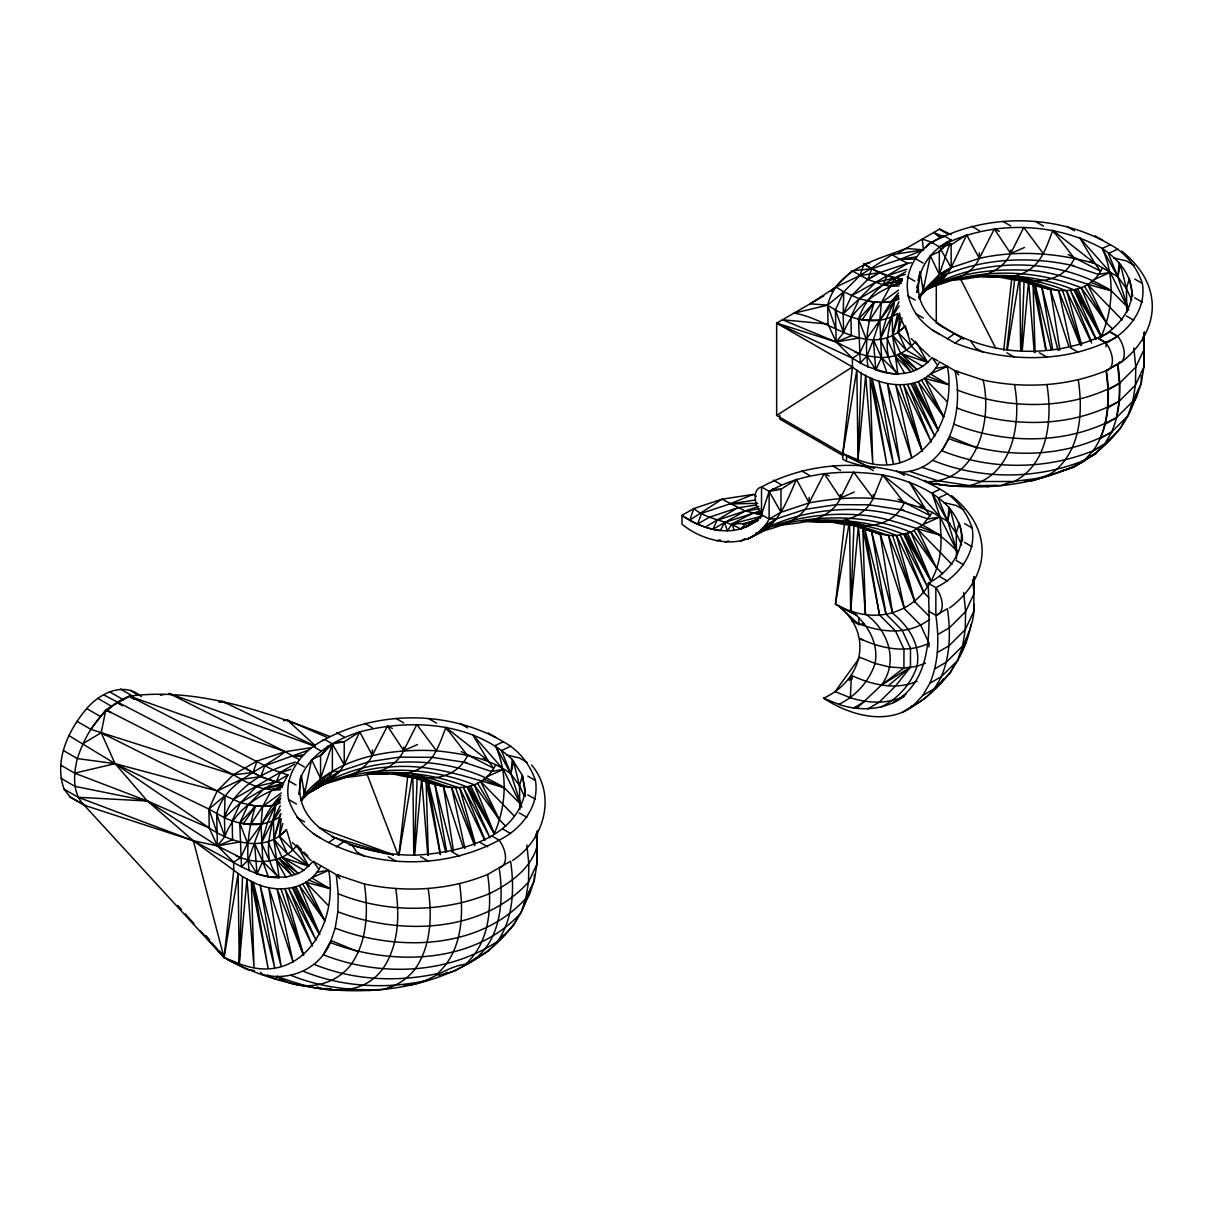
<?xml version="1.0" encoding="UTF-8"?>
<svg xmlns="http://www.w3.org/2000/svg" width="1212" height="1212" viewBox="0 0 1212 1212"><rect width="100%" height="100%" fill="white"/><g stroke="black" fill="none" stroke-linecap="round" stroke-linejoin="round"><path stroke-width="1.5" d="M304.379 789.103L304.379 794.648L301.349 801.238M372.372 749.849L372.357 755.394C362.236 776.316 337.284 779.558 317.605 786.285M340.178 777.983C362.827 775.362 392.34 774.529 403.732 750.592L403.732 747.047M756.439 496.284L753.319 494.39L721.943 499.208L693.809 508.54L681.977 515.373L681.977 524.129C706.308 544.521 752.076 552.702 769.105 519.054L769.15 491.39C803.268 472.089 844.446 469.165 882.654 474.937C917.06 481.603 960.389 500.359 962.555 540.673M779.846 415.428L779.846 419.125L842.764 455.454M809.116 497.344L809.116 502.904C799.39 523.22 775.256 526.872 756.136 533.174M775.089 525.766C798.193 522.796 828.75 522.705 840.492 498.087L840.492 494.557M867.459 467.468L846.552 461.333L846.552 455.788L850.036 456.818M873.261 494.647L873.246 498.314C860.505 525.008 826.811 523.448 802.102 521.13L833.386 521.387L856.278 525.357L880.2 534.098L888.517 535.431L896.471 535.568L910.985 532.31L923.12 524.493L932.361 512.418L947.663 521.312L950.147 523.811M923.135 285.199L923.12 290.759L919.332 298.985M936.285 323.286L936.285 283.729M939.33 250.52L939.3 274.503L935.073 281.048L918.863 297.819M951.132 243.673L951.162 267.685C945.648 278.215 935.922 285.502 925.044 289.82M979.311 252.793L979.296 258.353C969.252 280.442 942.512 280.805 923.862 290.986L929.74 287.547A120.761 69.72 60 0 0 946.89 274.2C985.856 258.217 1029.276 256.414 1070.241 265.004L1073.923 265.61M1112.722 329.194L1106.495 322.937L1081.18 287.759C1040.123 271.291 993.522 268.594 950.935 280.457C972.645 278.396 999.976 276.063 1010.672 253.535L1010.672 250.005M529.402 891.078C512.464 953.465 442.153 983.659 382.931 989.431C328.437 994.643 271.942 984.25 224.053 957.525L84.234 805.222C72.008 792.996 73.508 774.044 77.356 758.591C85.931 732.063 102.55 706.52 129.502 696.142C198.586 687.128 266.276 712.095 329.815 736.457M534.31 874.776L534.295 880.397L529.386 894.82L524.084 903.955M313.272 833.735C367.569 868.989 442.501 870.822 499.102 840.143C521.205 829.341 539.825 806.253 535.416 780.483C529.932 764.166 518.63 749.819 503.313 741.744C450.137 710.49 378.795 710.096 324.771 739.487C302.576 750.319 283.866 773.559 288.517 799.435C294.107 815.782 305.545 830.023 320.892 838.143M537.31 830.917L536.961 864.035L534.295 880.397L525.826 898.486L520.918 912.924C474.013 964.464 391.718 966.131 330.3 942.557C319.786 968.842 289.365 981.826 262.61 974.463L260.671 972.282M537.37 831.084L536.961 864.035L528.493 882.124L525.826 898.486C478.922 950.041 396.627 951.708 335.209 928.134L337.875 911.757L338.224 893.805L336.269 874.64L330.194 871.14M928.968 646.981L928.983 643.239L920.65 625.119L904.47 608.878L880.2 534.098L846.976 523.205M971.07 624.15C965.1 657.48 943.163 687.598 914.454 705.354C886.942 726.003 849.96 715.444 823.63 698.203C862.293 680.432 874.034 634.997 839.204 606.364L857.036 615.423L835.447 604.197L844.567 523.008M956.48 558.899L956.253 533.189L959.177 522.963C968.13 547.991 949.708 572.079 928.256 583.26L935.846 587.638C957.965 576.851 976.584 553.763 972.176 527.993C966.691 511.661 955.389 497.329 940.073 489.254C886.896 457.984 815.555 457.591 761.515 486.997L761.515 514.676C741.941 539.931 704.566 531.765 681.977 515.373A122.518 70.735 60 0 0 720.216 530.598L724.7 522.478L745.259 510.949L758.788 506.434M973.736 604.03C975.857 624.604 963.025 641.496 957.677 660.419L941.391 676.629L929.892 683.235L922.832 695.415L913.787 705.051L902.955 711.974M1136.341 394.021C1129.751 421.882 1108.586 446.274 1083.967 460.499L1093.376 450.652L1104.829 444.001L1095.466 453.894M1141.265 375.856L1141.234 383.356L1136.326 397.778L1131.023 406.899M939.648 334.239C901.273 314.605 894.971 267.837 931.71 242.43L939.33 246.839C989.022 220.281 1052.925 221.205 1102.238 248.475C1118.237 259.156 1132.326 275.063 1131.978 295.38C1129.22 314.756 1114.934 329.437 1098.451 338.709L1106.041 343.087C1128.145 332.3 1146.764 309.211 1142.355 283.441C1136.871 267.11 1125.569 252.778 1110.253 244.688C1057.076 213.433 985.735 213.039 931.71 242.43A20.422 11.756 60.1 0 0 926.089 247.672M1144.31 332.149L1143.901 366.978L1141.234 383.356L1132.765 401.445L1127.857 415.867L1111.571 432.078L1100.072 438.683C1109.101 417.276 1109.313 393.445 1106.041 370.766A20.422 11.756 60.1 0 0 1106.041 343.087L1106.041 346.784M929.892 683.235C938.921 661.828 939.133 637.997 935.846 615.332A20.422 11.756 60.1 0 0 935.846 587.638L935.846 615.332L947.36 608.712C952.693 642.724 949.163 688.507 913.787 705.051M899.456 472.225C949.647 471.968 964.07 410.898 955.011 370.751L939.603 361.903C922.544 395.536 876.791 387.37 852.445 366.948L776.65 323.134L823.857 295.88M973.842 589.199L974.1 576.624L973.706 611.53L965.252 629.619L962.586 645.996L946.299 662.207L934.8 668.812M1111.571 432.078C1121.07 410.716 1121.085 386.689 1117.843 363.918A20.422 11.817 59.9 0 0 1117.843 336.239L1110.253 331.861C1056.349 360.009 984.144 358.646 935.058 320.968C904.894 295.773 918.832 255.081 951.147 239.991L943.512 235.582A20.422 11.817 59.9 0 0 940.088 237.325M1144.279 332.073L1143.901 366.978L1135.432 385.068L1132.765 401.445L1116.479 417.655L1104.98 424.261M141.319 696.627C123.897 681.083 99.566 693.37 86.734 708.565C68.372 730.078 53.676 760.939 64.16 789.194L78.204 797.299L193.329 840.734L241.491 866.853L257.005 873.852L268.276 876.685L285.88 877.215L298.303 873.488L303.818 870.307L313.272 861.414L328.679 870.261C338.754 924.741 300.773 987.735 239.249 963.692L242.521 876.64L193.329 840.734L147.394 801.011L115.064 763.651L101.202 732.73L105.823 709.808L129.502 696.142L285.199 751.698L299.228 759.591M935.391 368.433L947.42 366.357C957.51 420.852 919.529 483.83 857.99 459.787L861.262 372.735M414.171 855.445L417.186 777.604M853.945 525.099L850.642 610.363C866.747 623.104 879.048 642.193 875.094 663.464C869.14 681.386 855.778 696.158 838.84 704.369L823.63 698.203M1021.398 350.98L1024.125 280.548M838.84 704.369C860.49 711.838 885.366 710.02 904.167 696.279C887.305 704.354 867.792 703.278 850.339 697.764L851.43 675.387C871.564 684.795 895.819 690.522 917.045 681.295M519.872 809.51L519.493 785.679L513.524 761.439L510.903 773.817L521.811 807.147M1126.812 312.454L1126.433 288.623L1120.464 264.383L1117.843 276.76L1128.751 310.105M268.276 876.685L262.792 861.52L261.05 824.175L262.595 806.586L271.655 789.936L281.972 786.421M937.497 365.176L932.013 357.525C921.681 371.084 903.364 376.235 887.017 372.796L881.548 357.631L879.806 320.286L881.336 302.682L894.88 277.927L905.955 271.715M200.268 930.755L224.053 957.525L239.249 963.692L246.93 879.003L254.005 967.282L251.354 881.366L242.521 876.64M932.952 242.582L922.196 239.128L923.499 249.839L906 248.475C875.7 260.322 837.068 268.519 827.629 305.166L827.993 324.089L836.159 341.996L852.445 358.207L852.445 366.948L842.794 453.621L857.99 459.787L865.686 375.099L872.761 463.393L870.11 377.462L886.82 464.347L872.019 378.25L893.365 463.484L878.867 381.098L899.91 462.636L887.457 383.583L911.818 458.303L895.774 384.901L922.332 451.425L903.728 385.052L931.24 442.107L907.485 384.522L934.816 436.32L911.242 384.007L938.391 430.548L918.241 381.795L943.663 416.928L924.65 378.447L948.223 384.537L930.377 373.978L947.42 366.357M414.58 855.324L421.685 778.119L427.76 855.172M1022.216 350.738L1028.609 281.063L1034.26 352.495M524.038 795.557L519.493 785.679L510.903 773.817L512.267 759.469C472.089 721.913 410.686 718.504 359.722 731.881C335.179 739.729 309.848 753.803 300.076 779.119M949.026 506.964L947.663 521.312L957.041 551.369C910.848 498.889 817.615 499.965 759.909 531.144C790.921 517.888 824.66 512.434 858.293 514.842C887.093 516.282 913.091 528.947 940.876 535.113C944.284 596.259 890.744 635.436 835.447 604.197L848.976 524.084M1131.735 300.152L1126.433 288.623L1117.843 276.76L1119.206 262.413M236.098 855.899A122.518 70.735 60 0 0 240.718 857.641C259.716 864.898 284.078 862.368 296.985 845.218L308.818 866.277L287.532 854.096L279.381 836.189L281.154 818.736M916.636 342.935L927.574 362.373L906.288 350.192L898.122 332.285L899.895 314.832M398.899 854.839L407.808 775.498M1003.687 350.419L1011.762 278.457M1006.672 350.419L1014.747 278.457M524.599 796.132L525.038 792.421L522.417 775.453L512.267 759.469M961.131 545.491L961.798 539.931M917.06 292.395L917.575 288.729M298.743 794.224L301.44 775.665L304.379 794.648L301 799.89M917.226 292.168L920.196 271.761L923.12 290.759L918.893 297.288L935.073 281.048L951.102 267.655L939.3 274.503L923.12 290.759L930.346 255.777L939.315 251.52L951.147 239.991M536.431 848.93L537.022 845.294M1116.479 417.655L1119.146 401.278L1119.494 383.325L1117.54 364.161L1120.039 361.661M399.006 854.824L412.216 776.589M1007.202 350.329L1019.156 279.533M249.293 870.777C245.718 848.976 248.778 827.099 255.474 806.192L267.685 806.192M887.017 372.796L868.034 366.872C864.474 345.087 867.519 323.195 874.231 302.288L886.442 302.303M392.37 728.457L387.431 726.018L372.357 755.394L359.722 731.881L344.238 741.744L332.391 743.895L320.574 755.409L311.59 759.666L304.379 794.648C336.209 757.03 389.628 748.168 436.502 750.804C462.681 753.712 489.284 757.833 510.903 773.817L501.465 750.592L510.903 746.122M300.106 780.998L301.44 775.665C286.759 836.401 372.175 856.142 416.458 855.111C457.56 852.597 515.327 839.81 525.038 792.421L525.387 796.193M917.969 280.639L920.196 271.761M280.851 795.466C263.095 813.04 256.974 837.295 248.293 859.838L257.005 873.852A122.518 70.735 60 0 0 279.078 877.73C259.262 855.839 272.609 829.508 275.821 804.647L279.972 801.177M854.854 351.995A122.518 70.735 60 0 0 859.475 353.737L867.05 355.934L875.761 369.948A122.518 70.735 60 0 0 897.834 373.841C878.018 351.935 891.365 325.619 894.562 300.758L898.728 297.273M68.857 735.548L115.064 763.651L209.252 827.978C229.189 841.401 257.535 850.703 279.381 836.189L282.805 823.493M898.425 292.986L891.35 301.455L879.806 320.286L873.382 339.708L881.548 357.631L897.834 373.841L892.608 335.466L897.744 313.363C875.912 327.891 847.567 318.574 827.629 305.166L810.116 303.803L835.962 287.047L859.929 275.548L863.989 263.989L871.792 268.731L899.94 259.398L923.499 249.839L892.138 254.656L859.929 275.548L843.764 291.804L827.629 305.166L793.921 313.166C827.947 317.892 862.974 355.51 898.122 332.285L902.046 317.786M519.493 785.679L522.417 775.453L525.463 791.391M1126.433 288.623L1129.357 278.412L1132.735 296.107M269.594 861.005L261.428 843.097L267.473 822.766L275.821 804.647L280.305 802.92M915.727 341.314C909 349.813 899.077 355.54 888.335 357.116L880.185 339.193L886.23 318.862L894.562 300.758L899.062 299.016M280.411 818.691L273.851 839.371L279.078 877.73L262.792 861.52L254.626 843.613L257.005 873.852L262.792 861.52M899.698 313.075L892.608 335.466L900.758 353.389L917.045 369.584L897.759 354.54L911.045 371.902L894.759 355.692L886.608 337.784M903.743 510.161L869.034 504.843L836.265 504.631L804.889 509.434L776.756 518.781L769.105 519.054L761.515 514.676L769.15 491.39L780.998 489.254L796.481 479.391L809.116 502.904C849.597 495.208 894.441 495.163 932.361 512.418M330.3 942.557L335.209 928.134M267.549 975.054L275.397 978.917L277.275 976.387C299.94 992.916 334.997 986.689 351.389 964.055C367.463 940.83 368.312 911.015 364.403 883.987L336.269 874.64L340.027 878.73M916.59 287.714L917.787 284.229M925.892 481.694C976.993 482.694 992.583 420.852 983.159 380.083L955.011 370.751L958.783 374.826M949.95 243.445L939.3 274.503L946.936 274.215L941.906 279.745L924.332 291.047L920.605 294.789M311.029 747.743L285.199 751.698L257.05 761.045L253.02 772.62L233.371 774.71L90.885 729.351L76.841 721.246M871.792 268.731L867.747 279.487L851.551 295.728L843.219 313.832L843.597 332.755L836.159 341.996L776.65 323.134L776.65 415.428L850.309 457.954L866.004 465.681L874.534 468.393M461.317 751.652L493.481 768.181L488.012 760.53L445.895 727.427C440.168 741.895 435.669 758.651 421.534 767.347C405.581 777.786 385.643 772.802 367.857 773.741C401.399 769.999 435.896 774.362 467.241 787.027L494.284 833.614C506.358 806.01 508.101 773.18 495.299 745.531L503.313 741.744M947.117 280.926C989.234 271.942 1034.078 273.442 1074.18 289.971L1101.223 336.557C1113.298 308.954 1115.04 276.139 1102.238 248.475L1110.253 244.688M776.65 323.134L852.445 358.207L860.247 362.949L867.05 355.934L873.382 339.708L875.761 369.948L881.548 357.631L888.335 357.116M898.077 499.147L930.24 515.691L924.756 508.04L882.654 474.937L873.246 498.314L853.581 472.013L840.492 498.087L824.19 473.528L809.116 502.904L780.967 512.237L769.105 519.054M972.297 276.578C990.871 275.457 1011.747 281.154 1028.473 270.291C1042.608 261.595 1047.107 244.839 1052.834 230.386L1094.951 263.489L1117.843 276.76L1108.404 253.535L1117.843 249.081M849.233 680.523L851.43 675.387L852.294 678.917M212.039 942.921L224.053 957.525L233.689 870.852L233.689 862.111L217.402 845.9L216.675 813.813C225.614 780.71 261.019 770.862 285.199 751.698L169.18 693.476L314.787 746.244M295.516 762.121C265.989 770.15 234.174 786.543 224.478 817.736L224.841 836.644L217.402 845.9L193.329 840.734L84.234 805.222L70.19 797.117L64.16 789.194M248.293 859.838L241.491 866.853L239.764 822.993L248.096 804.889L264.277 788.648L287.941 774.968L272.655 769.711L129.502 696.142L134.168 699.385M280.29 805.632L261.428 843.097M280.517 813.979L273.851 839.371L282.002 857.278L298.303 873.488L279.002 858.444L292.304 875.806L276.018 859.596L267.852 841.673M840.84 344.935A122.518 70.735 60 0 1 836.159 341.996L835.432 309.908L843.764 291.804L835.962 287.047L831.174 291.289M868.034 366.872L860.247 362.949L858.52 319.104C865.519 297.667 883.366 279.896 905.44 274.427M899.046 301.727L880.185 339.193M517.706 916.863L513.858 925.089L488.527 950.935L454.742 971.1L438.926 975.402M943.118 678.947L941.572 682.235L936.937 685.189M954.465 664.358L950.617 672.584L934.331 688.795L922.832 695.415M1124.645 419.807L1120.797 428.033L1104.511 444.243L1093.012 450.849C1109.586 427.775 1110.253 397.672 1106.389 370.569L1117.843 363.918M233.689 862.111L240.718 857.641L247.521 843.219L275.821 804.647L269.397 806.071M359.722 731.881L344.223 764.742L339.996 771.271L329.255 781.27L305.575 794.936L339.996 771.271L368.13 761.939L399.505 757.121L432.275 757.348L466.984 762.651M888.138 302.167L894.562 300.758L879.806 320.286L862.202 319.756L874.231 302.288L859.278 298.788L843.764 291.804L843.219 313.832L859.278 298.788L883.018 284.744L887.305 275.73L907.727 263.322L911.424 262.746M796.481 479.391C786.876 500.829 778.452 526.644 754.167 535.613M852.445 358.207L859.475 353.737L866.262 339.315L879.806 320.286M1068.257 254.596L1100.42 271.14L1094.951 263.489C1057.409 252.914 1017.565 249.793 979.296 258.353L966.661 234.825L951.162 267.685L939.3 274.503L930.346 255.777M387.431 726.018L403.732 750.592L416.822 724.503L436.502 750.804M940.239 248.445L951.162 267.685L979.296 258.353L994.37 228.977L1010.672 253.535L1023.761 227.447L1043.441 253.747M287.941 774.968L283.456 783.088L264.277 788.648L240.521 802.692L224.478 817.736L208.873 809.071L115.064 763.651L77.356 758.591L63.327 750.486M961.722 649.935L966.146 642.33M1104.511 444.243L1111.874 431.836C1062.818 459.439 1000.748 458.848 949.041 438.653M280.911 814.1L279.002 817.267C262.807 828.326 241.4 825.539 224.478 817.736L225.008 795.693L217.206 790.951L101.202 732.73L82.901 743.653M307.863 792.966C318.211 788.845 327.134 781.482 332.361 771.559L332.391 743.895L324.771 739.487A20.422 11.817 59.9 0 0 321.331 741.229M316.635 872.337L328.679 870.261L311.635 877.867L329.467 888.441L305.894 882.336L324.922 920.817L299.5 885.699L319.65 934.437L292.501 887.911L316.074 940.224L288.744 888.426L312.484 946.011L284.987 888.957L303.576 955.314L277.018 888.805L293.077 962.207L268.7 887.487L281.169 966.54L260.11 884.987L274.609 967.388L253.263 882.154L268.064 968.236L251.354 881.366C274.185 894.123 308.333 891.608 320.862 865.807M401.49 774.362L392.658 773.801C418.049 780.361 453.864 784.119 467.529 755.515L468.696 754.834M495.602 764.923C478.27 799.602 436.199 787.239 408.505 775.21L420.019 777.74M824.418 520.524C851.066 526.675 889.487 533.659 904.273 503.025L905.455 502.344M992.946 275.7C1020.019 281.669 1059.258 289.774 1074.453 258.459L1075.635 257.777M1102.541 267.867C1085.21 302.545 1043.138 290.183 1015.444 278.154M280.411 809.798L273.473 820.448L273.851 839.371L287.532 854.096M899.152 305.909L892.229 316.544L892.608 335.466L906.288 350.192M899.41 283.547L902.258 279.23A122.518 70.735 60 0 1 863.944 263.958L869.534 262.974M222.084 848.839A122.518 70.735 60 0 1 217.402 845.9L209.252 827.978L208.873 809.071L225.008 795.693L240.521 802.692L255.474 806.192L243.445 823.645L261.05 824.175M321.983 754.955L328.558 745.728L320.574 755.409L320.544 778.407L316.317 784.937L301.364 800.465M942.936 247.975L946.224 243.37M90.885 729.351L105.823 709.808L110.883 712.292M939.315 251.52L947.314 241.839M247.521 843.219L239.764 822.993L255.474 806.192M866.262 339.315L858.52 319.104L874.231 302.288M892.668 702.884C935.361 679.553 929.074 624.241 928.256 583.26M301.394 799.935L316.317 784.937L332.361 771.559L339.996 771.271L316.317 784.937C340.466 778.983 363.358 767.893 388.764 767.12C428.836 762.984 466.362 776.953 504.116 787.618L520.296 803.859L503.313 769.438L472.665 734.608L488.012 760.53L482.967 758.848M281.941 787.149C257.52 794.299 233.613 812.04 224.841 836.644L216.675 813.813M900.728 282.517C876.67 291.138 852.278 307.666 843.597 332.755L835.432 309.908M481.452 954.117L477.695 957.859L474.15 959.01M1121.403 362.176C1141.356 347.071 1156.096 322.362 1151.4 296.607C1148.279 278.033 1136.023 262.64 1121.721 251.081M1089.649 455.818L1084.634 460.802L1073.135 467.408L1060.742 471.453L1063.606 469.801M856.899 708.202L881.382 685.144L903.91 668.009L916.999 666.312L925.513 663.206M760.227 514.433L745.259 510.949L721.943 499.208L689.779 520.115L693.809 508.54C707.46 519.978 726.17 519.993 740.547 529.053L745.986 523.66L760.772 517.554M831.28 291.077L852.127 270.806L871.776 268.716L887.305 275.73L902.258 279.23L883.018 284.744L867.731 279.472L852.127 270.806M313.423 789.148L306.56 794.027M109.095 709.035L111.883 706.49L97.839 698.385M279.381 836.189L286.593 829.72L279.381 836.189L308.818 866.277L282.002 857.278L303.818 870.307M911.288 346.162L898.122 332.285L905.349 325.816L911.288 346.162L927.574 362.373L900.758 353.389L922.574 366.403M248.096 804.889L262.595 806.586L272.609 805.359L280.911 798.087M866.853 300.985L881.336 302.682L891.35 301.455L898.274 295.41M888.411 685.628L910.454 667.161L910.515 648.42L902.182 630.316L886.017 614.06L864.762 528.765L879.473 614.908L895.638 631.164L903.97 649.268L903.91 668.009L889.85 667.054L875.094 663.464L859.884 657.298L835.129 691.597L850.339 697.764M898.122 332.285L903.122 328.255M924.332 291.047L946.936 274.215L935.073 281.048L924.362 291.062C955.298 272.261 992.976 268.61 1028.473 270.291C1057.273 271.73 1083.27 284.396 1111.056 290.562L1127.236 306.803L1110.253 272.382L1079.589 237.552L1094.951 263.489L1089.906 261.792M307.015 793.83C363.13 753.455 445.501 751.516 504.116 787.618L483.497 779.225M752.076 523.554L758.409 519.933L752.41 522.236L746.547 526.75L758.409 519.933L757.076 519.524L760.227 517.448M891.35 301.455L898.819 295.789M272.609 805.359L280.063 799.693M759.909 531.144L776.756 518.781L764.893 525.599A120.761 69.72 60 0 1 747.743 538.961L766.014 528.78M898.577 290.107L881.336 302.682L869.443 320.604L858.52 319.104M281.26 792.966L262.595 806.586L250.702 824.493L239.764 822.993M932.013 329.831L947.42 338.678L953.98 334.042M947.42 338.678L955.011 343.057L962.737 337.603M328.679 842.567L335.224 837.947M336.269 846.961L343.981 841.507M512.676 860.444L514.464 859.217C544.673 838.174 556.535 794.86 531.598 765.014M949.435 607.954L951.223 606.727C971.16 591.623 985.917 566.913 981.22 541.158C978.099 522.584 965.843 507.192 951.541 495.632M762.424 515.055L759.303 517.1L762.257 515.403M929.649 619.226C907.243 636.967 875.625 632.24 851.627 620.438L857.626 623.907M776.65 415.428L852.445 366.948M1073.135 467.408L1095.784 453.652L1081.089 461.954M404.005 985.341C426.73 985.598 443.304 967.085 465.575 964.191C490.345 941.921 492.193 905.288 487.648 874.458L497.465 868.777M501.723 936.709L504.813 934.725M466.196 964.464C500.601 946.663 504.586 902.031 499.102 867.822A20.422 11.817 59.9 0 0 499.102 840.143L491.511 835.75M939.33 246.839L951.178 244.703L966.661 234.825M294.501 764.181L232.81 799.617M756 505.04L737.547 507.873L705.293 527.114M931.71 242.43L943.512 235.582M955.011 343.057C1006.717 363.236 1068.787 363.842 1117.843 336.239M1119.812 383.083C1070.757 410.686 1008.672 410.095 956.98 389.9M1119.449 401.036C1070.393 428.639 1008.323 428.048 956.616 407.868M1116.797 417.413C1067.742 445.016 1005.657 444.425 953.965 424.23M929.801 483.012C981.932 491.936 1038.139 485.891 1084.952 460.56L1081.407 461.711M442.35 975.145L447.258 972.297M898.365 252.884L939.482 229.159L951.284 234.598M1090.436 282.169L1111.056 290.562C1057.849 257.399 984.886 256.883 930.058 286.577L936.194 284.229L929.801 287.577M257.05 761.045L233.371 774.71L217.206 790.951L208.873 809.071L217.054 832.72M761.348 510.631L724.7 522.478L712.868 529.311L717.125 520.281L745.259 510.949L760.03 508.676M946.936 274.215L935.073 281.048L941.906 279.745M757.076 519.524L760.045 517.827M740.547 529.053L757.758 520.387M740.759 541.173L745.198 538.613M1106.041 370.766L1117.54 364.161M1107.995 389.931L1119.494 383.325L1135.78 367.115L1144.249 349.026L1143.007 336.83M1107.647 407.883L1119.146 401.278L1135.432 385.068L1135.78 367.115L1133.826 347.95M499.102 867.822L510.6 861.217C514.494 888.244 513.646 918.075 497.571 941.3C446.713 974.963 379.068 976.736 323.24 954.723L330.982 940.557L358.434 951.89M937.815 634.482L949.314 627.877L965.6 611.666L974.069 593.577L972.645 579.639M937.452 652.45L948.966 645.829L965.252 629.619L965.6 611.666L963.646 592.501M853.596 707.975L865.095 701.354M867.656 708.929L879.154 702.309L895.441 686.098L910.454 667.161L881.382 685.144C899.168 661.631 888.032 629.679 865.413 613.954L858.429 525.614L851.809 524.099M880.76 707.217C897.698 698.991 911.06 684.235 916.999 666.312C920.968 645.042 908.667 625.953 892.562 613.211L871.61 531.613L862.853 527.977L865.413 613.954M903.167 696.006L906.046 694.355M851.551 295.728L887.305 275.73L906.652 269.306M329.255 781.27L310.999 791.451A120.761 69.72 60 0 0 328.134 778.089M760.227 512.009L752.849 513.146L732.078 523.781L727.336 530.992L724.7 522.478M957.041 551.369L940.073 516.933L932.058 493.026L940.073 489.254M947.663 493.632L938.209 498.087L947.663 521.312L956.253 533.189L961.555 544.703M1093.3 279.942L1110.253 272.382L1098.314 274.397L1070.241 265.004M923.12 524.493L940.073 516.933L909.409 482.103L924.756 508.04L919.726 506.358M486.376 776.983L503.313 769.438L491.375 771.453L463.302 762.045M1010.672 253.535L1024.473 247.475M840.492 498.087L854.293 492.027M403.732 750.592L417.534 744.516M753.319 494.39L729.76 503.95L701.612 513.282L697.567 524.038L709.414 517.206L737.547 507.873M308.151 750.304L264.852 765.787L260.807 776.544L241.188 779.452L217.206 790.951L115.064 763.651L74.644 773.15L60.6 765.045M928.983 643.239C906.909 653.813 881.169 648.708 859.959 638.557L862.959 640.284M725.276 542.067L728.579 540.946M983.159 380.083C1024.079 388.84 1067.514 386.583 1106.389 370.569M1093.376 450.652C1045.38 470.135 990.037 470.165 941.997 450.819L949.738 436.653L977.19 448.001M1084.331 460.287C1036.336 479.77 980.993 479.816 932.952 460.469M364.403 883.987C405.323 892.729 448.758 890.487 487.648 874.458M290.925 769.272L280.366 772.786L276.109 781.801L256.686 786.452L240.521 802.692L232.189 820.812L232.568 839.719L217.402 845.9L147.394 801.011L74.644 773.15M321.135 785.088C369.69 765.454 425.654 765.196 474.24 784.815L499.571 819.994L505.783 826.236M1073.499 467.211L1033.018 480.649L1024.473 481.3M910.909 706.505L914.454 705.354M758.182 519.751L742.592 523.917M756.106 533.235L759.606 532.129M900.683 283.26L890.396 286.047L883.048 284.759L902.319 280.957M716.959 540.734L720.322 539.825M901.122 283.244L890.396 286.047L883.018 284.744M282.366 787.149C265.307 794.087 247.824 783.088 233.371 774.71L105.823 709.808L110.701 712.656M762.045 516.176L732.078 523.781L734.124 530.477M864.095 623.559L859.126 624.786L858.747 617.953M752.41 522.236L745.986 523.66L732.078 523.781L735.639 523.978M160.348 695.249L163.878 694.537M264.277 788.648L283.563 784.861M858.884 338.012L836.159 341.996L782.482 319.756L827.993 324.089M240.143 841.916L217.402 845.9L240.718 857.641M219.054 702.081L222.766 701.475L314.893 746.077M995.37 485.451L988.007 486.588L978.826 485.391M426.669 980.508C385.749 989.371 342.299 987.189 303.364 971.282M374.781 989.628L369.251 990.492L361.918 989.537M387.688 987.613L391.37 987.038M916.545 256.853L899.94 259.398L892.138 254.656M755.591 499.98L729.76 503.95L757.727 503.313M304.076 754.743L293.001 756.439L302.318 756.227M859.929 275.548L879.564 272.639L907.727 263.322L899.94 259.398L914.863 259.05M946.436 281.078L949.435 280.669M774.741 525.841C819.418 514.449 867.883 514.267 910.985 532.31L936.315 567.489L942.542 573.746M339.496 778.134L343.996 777.513M283.729 720.64L287.471 720.14L326.998 737.366M219.054 701.581L222.766 701.475L226.023 703.384M283.684 720.246L287.471 720.14L292.289 722.973M899.092 285.971L890.396 286.047L893.956 286.244M280.351 789.86L271.655 789.936L275.2 790.133M946.269 484.694L940.86 484.709L935.755 483.088M331.134 988.598L322.119 988.613L316.999 986.977M910.985 532.31L931.043 581.109L904 534.522C871.64 521.039 836.022 518.024 801.42 521.175M387.189 773.771L367.175 773.635L387.446 773.801M944.254 244.642L951.178 244.703M972.342 276.578L1003.581 276.821L1026.458 280.805L1050.38 289.547L1068.878 346.511M335.588 741.683L344.238 741.744L344.223 764.742L332.391 743.895L320.544 778.407L311.59 759.666M973.448 275.775C1005.096 275.912 1037.199 278.487 1066.651 291.016L1091.648 343.087M808.874 520.539C838.689 520.569 868.746 523.932 896.471 535.568L923.892 592.683L928.862 597.683M420.094 777.877L396.642 773.877L431.639 778.665L459.727 788.058L484.709 840.143M387.052 773.604L366.509 772.832L398.021 854.945M78.204 797.299L147.394 801.011L209.252 827.978M881.548 357.631L867.05 355.934M999.597 276.76L1008.429 277.321M829.417 521.312L832.947 521.539M836.477 521.766L841.779 522.099M995.022 275.806L1002.506 276.548M826.705 520.539L832.311 521.099M397.43 773.786L401.172 774.15M752.849 513.146L761.909 514.206M254.368 970.509L247.248 969.585L227.811 959.692L234.901 962.252M1027.034 280.836L1003.581 276.821M927.862 482.391C952.193 488.815 976.917 484.648 1001.688 485.527C1019.08 476.952 1041.108 483.027 1056.258 469.695C1081.013 447.425 1082.861 410.792 1078.316 379.962M275.397 978.917L282.775 980.053M396.642 773.877L419.519 777.862L443.44 786.603L463.09 847.127M902.213 279.199L894.865 277.912L875.443 282.547L859.278 298.788L850.945 316.908L851.309 335.83L836.159 341.996L859.475 353.737M833.386 521.387L858.429 525.614L850.642 610.363L849.642 524.114M1026.458 280.805L1007.551 276.897L1030.624 281.472L1058.697 290.865L1080.286 345.178M856.278 525.357L837.371 521.448L860.444 526.023L888.517 535.431L914.984 601.985L928.665 615.741M419.519 777.862L400.611 773.953L423.685 778.513L451.758 787.921L474.74 845.734M1113.798 257.974L1126.433 260.944L1134.023 265.322M943.618 502.525L956.253 505.495L963.843 509.873M506.858 755.031L519.493 757.985L527.084 762.378M349.132 844.825L387.673 854.051M955.011 370.751L958.434 371.569M336.269 874.64L339.693 875.473M1015.08 275.866L1038.578 281.608M844.885 520.418L868.398 526.159M408.141 772.908L431.639 778.665M861.065 527.432L852.127 524.705L880.2 534.098L892.562 613.211M331.997 836.886L393.279 855.081M1045.759 350.01L1033.033 283.426L1022.307 280.139L1050.38 289.547L1059.879 350.253M440.229 854.46L426.094 780.483L415.368 777.195L443.44 786.603L453.515 850.991M775.771 490.284L772.347 489.178L780.998 489.254L780.967 512.237L769.15 491.39L761.515 486.997A20.422 11.756 60.1 0 0 761.515 514.676M922.12 467.393L950.253 476.725L981.629 481.528L1014.08 481.497C1048.486 463.681 1052.47 419.049 1046.986 384.855M909.712 471.423L937.861 480.755L969.236 485.573C1013.126 476.028 1021.64 422.397 1014.535 384.886M338.224 893.805C386.264 913.136 441.622 913.106 489.603 893.623C510.07 883.275 530.523 869.262 537.31 846.067L536.068 833.886M337.875 911.757C399.293 935.346 481.588 933.664 528.493 882.124L528.841 864.156L526.887 845.006M314.196 964.373C353.146 980.281 396.597 982.462 437.502 973.6C462.272 951.329 464.12 914.696 459.575 883.866M290.971 975.327C320.089 987.235 351.647 991.174 382.931 989.431C395.824 986.629 407.187 979.266 415.216 968.842C431.29 945.618 432.139 915.787 428.23 888.76M277.275 976.387C310.181 988.75 357.707 1002.975 382.75 968.873C398.824 945.648 399.687 915.817 395.779 888.79M900.062 509.555L928.134 518.963L940.073 516.933L940.876 535.113L920.256 526.72M850.097 457.075L846.552 455.788L866.004 465.681M319.104 827.735L393.385 854.763M927.513 376.205L948.223 384.537M308.757 880.109L329.467 888.441M944.012 236.84L933.634 232.522L940.709 238.006M1046.214 350.192L1034.942 284.214L1041.79 287.062L1058.091 350.526M440.517 854.581L428.003 781.27L434.85 784.103L452.091 851.203M994.37 228.977L999.309 231.401M824.19 473.528L829.129 475.952M103.626 694.87L260.807 776.544L276.109 781.801L283.456 783.088A122.518 70.735 60 0 1 245.188 767.863M70.19 797.117L86.385 805.995M949.375 234.446L939.482 229.159L945.936 232.871M1094.951 235.795L1102.572 240.203M1066.863 226.386L1074.499 230.795M1035.836 221.69L1043.471 226.083M1134.765 279.048L1142.355 283.441M1003.082 221.463L1010.702 225.871M1134.69 297.788L1142.295 302.167M971.706 226.28L979.326 230.674M1126.236 315.877L1133.826 320.271M1109.95 332.088L1117.54 336.466M1098.799 338.496L1106.389 342.875M1070.726 347.889L1078.316 352.283M915.53 258.686L923.15 263.08M1039.396 352.783L1046.986 357.161M907.197 276.79L914.818 281.199M1006.93 352.828L1014.535 357.207M907.576 295.713L915.196 300.106M937.891 324.225L963.707 339.133M983.159 352.389L975.569 348.011L970.418 340.724M915.727 313.62L923.347 318.029M933.528 358.404L938.088 361.024M924.756 480.346L932.392 484.755M896.683 470.953L904.319 475.346M865.656 466.241L873.291 470.635M964.585 523.599L972.176 527.993M846.552 461.333L842.794 459.166L842.794 453.621L856.854 369.842L857.99 459.787M832.902 466.029L840.522 470.423M964.51 542.34L972.1 546.733M801.526 470.832L809.146 475.24M956.041 560.429L963.646 564.822M773.377 480.164L781.013 484.573M939.754 576.639L947.36 581.033M928.256 610.939L935.846 615.332M488.012 732.851L495.632 737.244M459.924 723.443L467.559 727.851M428.897 718.731L436.532 723.14M527.826 776.104L535.416 780.483M396.142 718.519L403.763 722.928M527.75 794.845L535.356 799.223M364.767 723.337L372.387 727.73M519.297 812.934L526.887 817.312M336.633 732.669L344.253 737.063M503.01 829.144L510.6 833.523M480.058 842.401L487.648 846.779M312.954 746.334L320.574 750.743M451.985 851.794L459.575 856.187M296.788 762.59L304.409 766.984M420.64 856.687L428.23 861.065M288.441 780.695L296.076 785.103M120.518 689.067L133.002 696.264M109.413 691.704L123.457 699.809M388.188 856.717L395.779 861.111M288.82 799.617L296.44 804.01M364.403 856.293L356.813 851.915L351.677 844.628M296.985 817.524L304.606 821.933M86.734 708.565L100.763 716.686M60.888 778.255L74.932 786.361L147.394 801.011L150.606 802.905M169.18 693.476L172.422 695.37M129.502 696.142L134.365 698.991M117.67 702.975L122.533 705.823M101.202 732.73L106.065 735.563M115.064 763.651L118.321 765.56M130.396 690.325L138.38 695.4M929.937 356.752L911.227 338.678M311.181 860.656L292.471 842.582M287.471 720.14L315.181 745.622M839.204 606.364L857.808 623.559M897.759 354.54L914.045 370.751M296.985 845.218L301.44 849.642M303.894 852.097L307.909 856.096M279.002 858.444L295.304 874.64M1122.236 320.013L1087.573 284.411L1106.495 322.937L1084.376 286.077M952.056 564.565L917.393 528.962L936.315 567.489L914.196 530.644M514.055 815.812L480.634 781.452L499.571 819.994L477.437 783.134M924.65 378.447L946.966 401.49M305.894 882.336L328.21 905.394M177.74 905.394L181.497 909.621M185.239 913.848L194.011 923.711M206.04 935.634L209.646 940.012M1074.453 258.459L1052.834 230.386L1054.698 233.537M882.654 474.937L904.273 503.025M467.529 755.515L445.895 727.427L447.758 730.594M219.599 951.435L224.053 957.525L238.097 873.746L239.249 963.692M313.272 861.414L318.741 869.08M219.811 951.253L224.053 957.525L193.329 840.734M921.453 380.113L943.663 416.928M302.697 884.018L324.922 920.817M894.759 355.692L904.622 373.326M276.018 859.596L285.88 877.215M1102.238 248.475L1117.843 276.76M932.058 493.026L947.663 521.312L950.284 508.934L956.253 533.189M495.299 745.531L510.903 773.817M912.984 383.462L938.391 430.548L914.742 382.901M294.228 887.366L319.65 934.437L296.001 886.805M1075.908 289.426L1101.223 336.557L1081.18 287.759M905.728 533.977L931.043 581.109L907.5 533.416M468.968 786.482L494.284 833.614L474.24 784.815M1095.89 338.996L1070.423 290.486L1091.209 341.148M960.025 277.836L995.658 348.102M1077.68 288.865L1101.223 336.557M470.741 785.921L494.284 833.614M899.304 315.347L908.318 334.603M1074.18 289.971L1096.133 338.966M904 534.522L927.468 586.896L900.228 535.053L923.892 592.683M467.241 787.027L489.951 837.704L463.484 787.542L484.982 839.946M827.629 305.166L835.81 328.831M899.743 384.977L922.332 451.425M281.002 888.881L303.576 955.314M1062.682 290.941L1081.028 345.193M892.502 535.492L914.984 601.985L896.471 535.568M455.742 787.997L474.68 843.991M894.88 277.927L896.986 284.729M287.092 831.417L292.531 850.067M1066.651 291.016L1081.665 344.875M459.727 788.058L475.225 843.719M1034.942 284.214L1051.228 349.541M428.003 781.27L445.637 852.036M1058.697 290.865L1071.075 347.799M888.517 535.431L904.47 608.878M451.758 787.921L464.923 848.521M862.853 527.977L879.473 614.908M1041.79 287.062L1052.683 349.359M871.61 531.613L886.017 614.06M434.85 784.103L446.698 851.9M1033.033 283.426L1035.093 352.586M426.094 780.483L428.321 855.248M1019.822 279.563L1020.655 350.813M412.883 776.604L413.807 855.369M879.564 272.639L867.731 279.472L879.594 272.655"/></g></svg>
